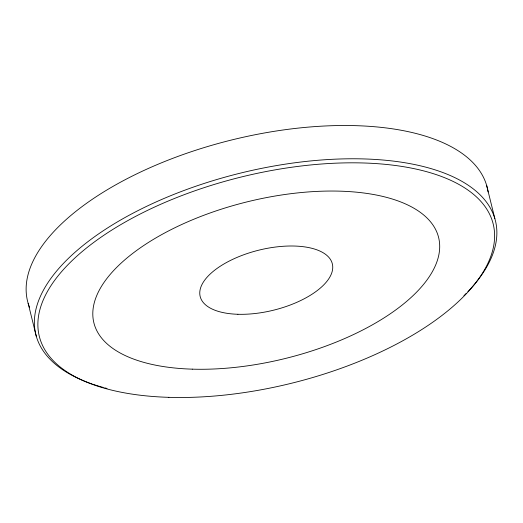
<?xml version="1.0" encoding="UTF-8"?>
<svg xmlns="http://www.w3.org/2000/svg" width="523" height="523" viewBox="0 0 523 523"><rect width="100%" height="100%" fill="white"/><g stroke="black" fill="none" stroke-linecap="round" stroke-linejoin="round"><path stroke-width="0.78" d="M486.625 185.345L494.856 218.621M28.144 303.301L36.375 336.577M91.943 383.947A236.749 107.483 -13.9 0 1 94.068 237.096A236.749 107.483 -13.9 0 1 400.082 161.993A236.749 107.483 -13.9 0 1 467.902 291.677M466.228 293.416A236.749 107.483 -13.9 0 1 463.934 295.724M106.993 388.445A236.749 107.483 -13.9 0 1 104.757 387.863M103.279 387.458A236.749 107.483 -13.9 0 1 92.695 384.209M29.628 307.589A236.749 107.483 -13.9 0 1 229.316 140.556A236.749 107.483 -13.9 0 1 488.09 191.974M192.294 369.153A177.559 80.607 -13.9 0 0 439.098 239.776A177.559 80.607 -13.9 0 0 167.36 231.552A177.559 80.607 -13.9 0 0 192.294 369.153M237.9 314.277A68.068 30.903 -13.9 0 0 332.51 264.677A68.068 30.903 -13.9 0 0 228.342 261.526A68.068 30.903 -13.9 0 0 237.9 314.277M168.877 397.336A233.788 106.136 -13.9 0 0 493.83 226.989A233.788 106.136 -13.9 0 0 136.045 216.156A233.788 106.136 -13.9 0 0 168.877 397.336"/></g></svg>
